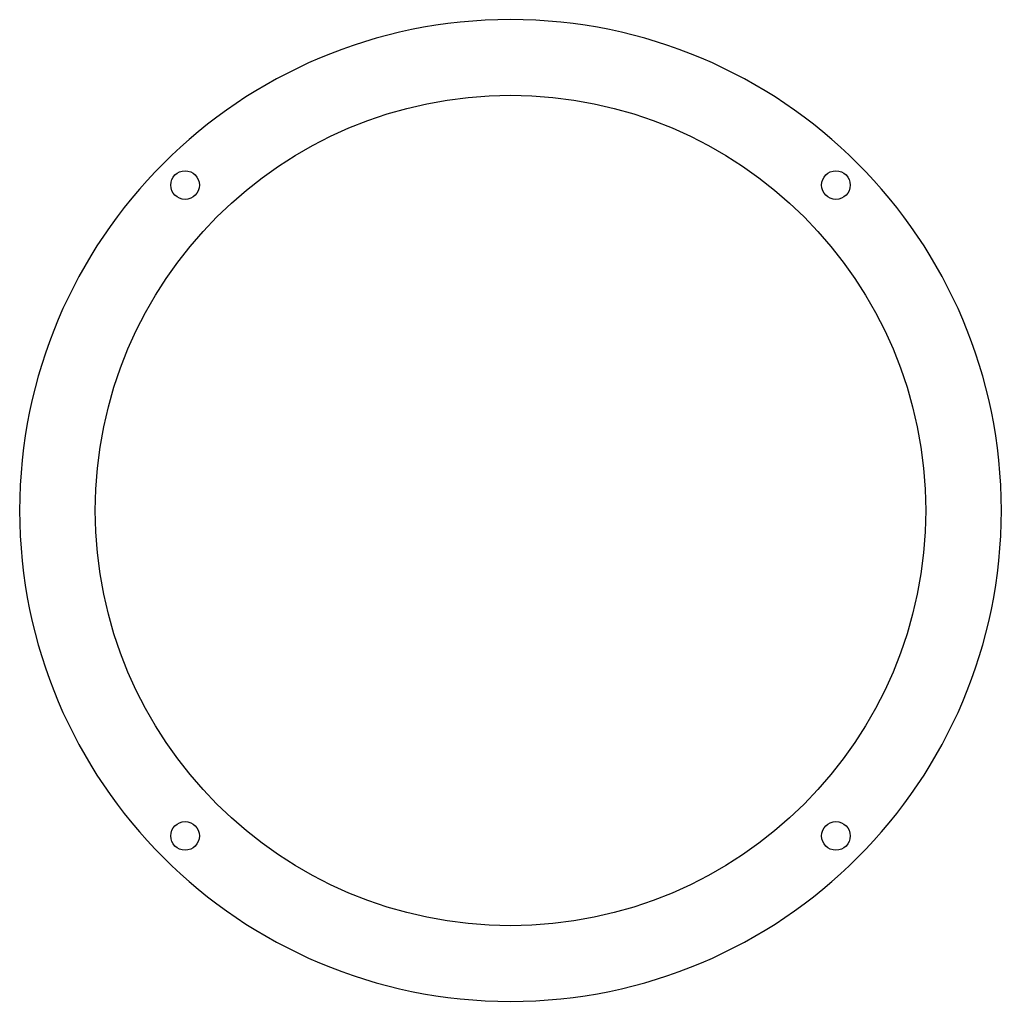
# Model space of a CAD drawing. Header units: millimetres. Extents: x 0 to 480, y 0 to 480.
import ezdxf

# ---------------------------------------------------------------- set-up
doc = ezdxf.new("R2010")
doc.units = ezdxf.units.MM
doc.layers.add('CUT', color=7, linetype='CONTINUOUS')
doc.layers.add('HOLE', color=7, linetype='CONTINUOUS')

msp = doc.modelspace()

# ---------------------------------------------------------------- linework, layer by layer
at = {"layer": 'CUT'}
msp.add_lwpolyline([(0, 240, 1), (480, 240, 1)], format="xyb", close=True, dxfattribs=at)
at = {"layer": 'HOLE'}
for points in [[(37, 240, -1), (443, 240, -1)], [(73.900974, 399.099026, -1), (87.900974, 399.099026, -1)], [(392.099026, 399.099026, -1), (406.099026, 399.099026, -1)], [(73.900974, 80.900974, -1), (87.900974, 80.900974, -1)], [(392.099026, 80.900974, -1), (406.099026, 80.900974, -1)]]:
    msp.add_lwpolyline(points, format="xyb", close=True, dxfattribs=at)

doc.saveas('drawing.dxf')
